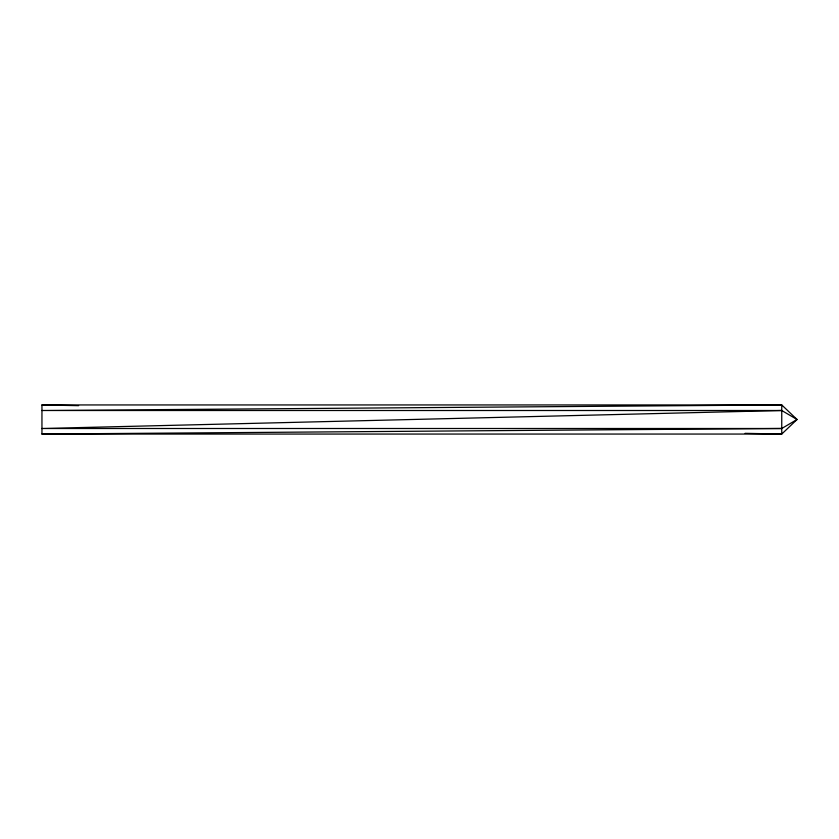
<?xml version="1.0" encoding="UTF-8"?>
<svg xmlns="http://www.w3.org/2000/svg" width="839" height="839" viewBox="0 0 839 839"><rect width="100%" height="100%" fill="white"/><g stroke="black" fill="none" stroke-linecap="round" stroke-linejoin="round"><path stroke-width="1.26" d="M41.95 434.057L781.749 428.498L797.05 419.5L781.749 404.943L41.95 404.943L41.95 434.057L781.749 434.057L797.05 419.5L781.749 410.502L41.95 410.502L781.749 404.943L781.749 434.057L745.084 433.333M781.749 410.502L41.95 428.498L781.749 428.498M41.95 404.943L78.614 405.667"/></g></svg>
